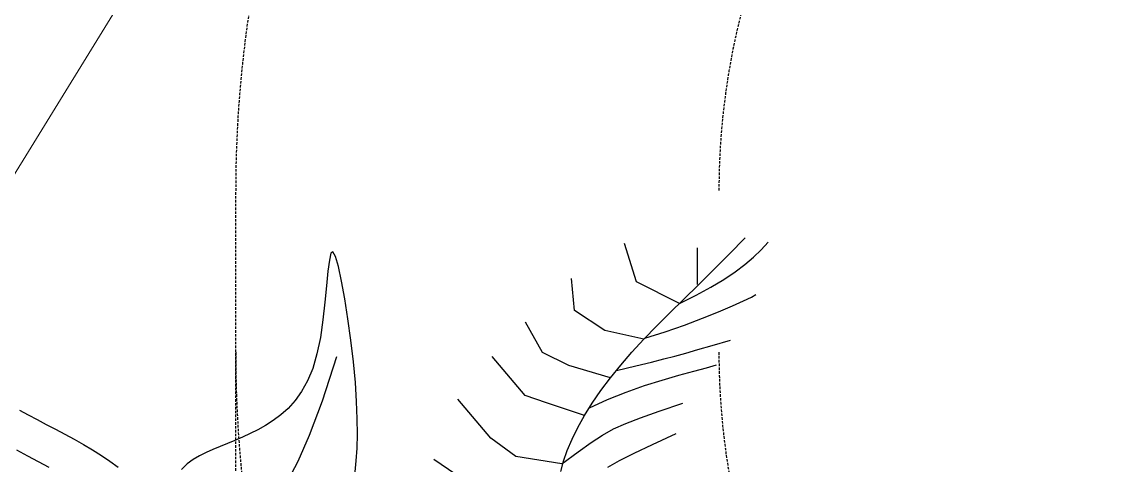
# Model space of a CAD drawing. Header units: millimetres. Extents: x -1030105 to 906887, y -616134 to 1220667.
# Drawn here: x -98455 to -97089, y 531306 to 531856 of the extents above; entities that cross this region are included whole.
import ezdxf

# ---------------------------------------------------------------- set-up
doc = ezdxf.new("R2010")
doc.units = ezdxf.units.MM
doc.header["$MEASUREMENT"] = 0
for name, pattern in [('DASH', [0.35, 0.25, -0.1]), ('DASHED', [0.75, 0.5, -0.25]), ('HIDDEN', [9.525, 6.35, -3.175])]:
    doc.linetypes.add(name, pattern=pattern)
for name, color, linetype in [('A-Furniture', 143, 'Continuous'), ('A-Stair', 3, 'Continuous'), ('A-Tree', 98, 'Continuous')]:
    doc.layers.add(name, color=color, linetype=linetype)
doc.layers.add('A-Wall', color=6, linetype='Continuous', lineweight=9)

# ---------------------------------------------------------------- blocks, each defined once
blk = doc.blocks.new('FUR')
at = {"layer": 'A-Furniture', "color": 8, "linetype": 'DASH', "lineweight": 9, "ltscale": 1000, "const_width": 50}
blk.add_lwpolyline([(-33574.1, 38198), (0, 38211.9), (0, 0), (-7049.1, 0, -0.301139), (-23981.7, -18888.1), (-49064.4, -18888.1, -0.06125), (-52473.9, -15923.1), (-52473.9, -15923.1, -0.127608), (-56769, -7888.2), (-57047.1, -6235.4, -0.192422), (-53256, 9916.9), (-55726.5, 11649.1, -0.09221), (-52805.8, 17542.9, -0.095793), (-54512, 23938, -0.107717), (-53958, 28268.7, -0.228584), (-47025.8, 33492.2, 0.204549), (-42688.6, 36230.6, 0.131171), (-42047.5, 38025.4, -0.30354), (-39524.7, 41042.6, -0.327343)], format="xyb", close=True, dxfattribs=at)
at = {"layer": 'A-Furniture', "color": 8, "linetype": 'DASH', "ltscale": 50}
blk.add_open_spline([(-56447, -6097), (-55194.8, -4879.4), (-50278.9, -2284.6), (-42421.5, -5454.8), (-32732.5, -11254), (-23302, -9202), (-18024, -504.5), (-16595.5, 8921.5), (-19600.3, 15918.3), (-21321.2, 18705.6), (-21789.7, 19345)], degree=3, knots=[32574.726206, 32574.726206, 32574.726206, 32574.726206, 37697.741245, 48060.131859, 55585.251958, 69452.989742, 76151.422264, 84447.837047, 94470.773244, 98031.734889, 98031.734889, 98031.734889, 98031.734889], dxfattribs=at)
blk = doc.blocks.new('CAY8')
at = {"color": 0, "linetype": 'ByBlock'}
for p, q in [((-609.59, -217.08), (-630.27, -218.6)), ((-593.51, -215.76), (-609.59, -217.08)), ((-580.78, -214.42), (-593.51, -215.76)), ((-570.16, -212.85), (-580.78, -214.42)), ((-534.14, -222.93), (-539.11, -229.81)), ((-552.66, -232.65), (-564.96, -235.86)), ((-537.29, -228.34), (-552.66, -232.65)), ((-539.11, -229.81), (-544.93, -236.73)), ((-537.29, -228.34), (-505.18, -246.6)), ((-623.81, -239.83), (-643.8, -239.08)), ((-608.23, -240.22), (-623.81, -239.83)), ((-595.8, -240.15), (-608.23, -240.22)), ((-585.27, -239.49), (-595.8, -240.15)), ((-575.41, -238.1), (-585.27, -239.49)), ((-564.96, -235.86), (-575.41, -238.1)), ((-544.93, -236.73), (-551.63, -243.69)), ((-559.18, -250.67), (-567.56, -257.64)), ((-551.63, -243.69), (-559.18, -250.67)), ((-505.18, -246.6), (-492, -267.18)), ((-455.67, -250.19), (-443.75, -267.61)), ((-671.17, -258.63), (-679.52, -257.99)), ((-660.73, -259.64), (-671.17, -258.63)), ((-648.54, -260.81), (-660.73, -259.64)), ((-634.94, -261.94), (-648.54, -260.81)), ((-567.56, -257.64), (-576.73, -264.56)), ((-567.56, -257.64), (-543, -277.63)), ((-620.28, -262.83), (-634.94, -261.94)), ((-604.9, -263.27), (-620.28, -262.83)), ((-589.13, -263.05), (-604.9, -263.27)), ((-573.32, -261.99), (-589.13, -263.05)), ((-576.73, -264.56), (-586.63, -271.4)), ((-492, -267.18), (-478.51, -305.29)), ((-681.64, -273.52), (-696.66, -272.35)), ((-669.77, -274.46), (-681.64, -273.52)), ((-659.96, -275.31), (-669.77, -274.46)), ((-651.13, -276.16), (-659.96, -275.31)), ((-642.17, -277.14), (-651.13, -276.16)), ((-632.01, -278.34), (-642.17, -277.14)), ((-619.55, -279.9), (-632.01, -278.34)), ((-597.24, -278.13), (-608.51, -284.71)), ((-586.63, -271.4), (-597.24, -278.13)), ((-597.24, -278.13), (-570.05, -299.05)), ((-543, -277.63), (-529.39, -289.03)), ((-608.51, -284.71), (-620.41, -291.11)), ((-603.71, -281.9), (-619.55, -279.9)), ((-382.14, -280.52), (-386.07, -288.44)), ((-620.41, -291.11), (-632.89, -297.31)), ((-529.39, -289.03), (-515.91, -327.14)), ((-386.07, -288.44), (-390.15, -297.46)), ((-330.36, -293.36), (-343.17, -304.53)), ((-724.32, -298.22), (-728.2, -298.8)), ((-717.37, -297.59), (-724.32, -298.22)), ((-707.77, -297), (-717.37, -297.59)), ((-695.9, -296.54), (-707.77, -297)), ((-682.17, -296.29), (-695.9, -296.54)), ((-666.99, -296.35), (-682.17, -296.29)), ((-650.74, -296.81), (-666.99, -296.35)), ((-645.96, -303.41), (-659.6, -309.51)), ((-633.82, -297.75), (-650.74, -296.81)), ((-632.89, -297.31), (-645.96, -303.41)), ((-632.89, -297.31), (-606.49, -314.88)), ((-570.05, -299.05), (-554.22, -315.94)), ((-390.15, -297.46), (-394.37, -307.68)), ((-659.6, -309.51), (-673.82, -315.72)), ((-394.37, -307.68), (-398.67, -319.2)), ((-343.17, -304.53), (-358.86, -320.56)), ((-719.25, -321.37), (-728.61, -324.01)), ((-708.83, -319.04), (-719.25, -321.37)), ((-697.14, -317), (-708.83, -319.04)), ((-684, -315.23), (-697.14, -317)), ((-673.82, -315.72), (-688.6, -322.15)), ((-669.21, -313.71), (-684, -315.23)), ((-669.21, -313.71), (-643.67, -341.9)), ((-606.49, -314.88), (-589.61, -338.1)), ((-554.22, -315.94), (-550.34, -343.28)), ((-398.67, -319.2), (-403.04, -332.12)), ((-358.86, -320.56), (-377.97, -342.41)), ((-744.88, -330.34), (-752.18, -334.07)), ((-737.08, -327), (-744.88, -330.34)), ((-728.61, -324.01), (-737.08, -327)), ((-703.95, -328.91), (-719.85, -336.11)), ((-688.6, -322.15), (-703.95, -328.91)), ((-687.89, -322.57), (-698.37, -349.7)), ((-719.85, -336.11), (-736.31, -343.85)), ((-589.61, -338.1), (-596.6, -362.7)), ((-403.04, -332.12), (-407.44, -346.55)), ((-328.96, -340.14), (-322.02, -339.13)), ((-322.02, -339.13), (-315.24, -338.44)), ((-315.24, -338.44), (-308.59, -338)), ((-308.59, -338), (-302.09, -337.74)), ((-302.09, -337.74), (-295.73, -337.58)), ((-295.73, -337.58), (-289.5, -337.44)), ((-289.5, -337.44), (-283.4, -337.25)), ((-283.4, -337.25), (-277.43, -336.94)), ((-277.43, -336.94), (-271.58, -336.4)), ((-271.58, -336.4), (-265.83, -335.42)), ((-265.83, -335.42), (-260.12, -333.77)), ((-260.12, -333.77), (-254.44, -331.21)), ((-643.67, -341.9), (-645.6, -373.46)), ((-407.44, -346.55), (-411.81, -362.42)), ((-377.97, -342.41), (-401.03, -371.09)), ((-357.85, -350.15), (-350.51, -346.39)), ((-350.51, -346.39), (-343.23, -343.59)), ((-343.23, -343.59), (-336.03, -341.57)), ((-336.03, -341.57), (-328.96, -340.14)), ((-372.58, -361.3), (-365.22, -355.06)), ((-365.22, -355.06), (-357.85, -350.15)), ((-203.87, -357.52), (-208.18, -350.78)), ((-411.81, -362.42), (-416.01, -379.07)), ((-379.9, -369.07), (-372.58, -361.3)), ((-199.22, -364.15), (-203.87, -357.52)), ((-194.27, -370.73), (-199.22, -364.15)), ((-387.15, -378.56), (-379.9, -369.07)), ((-189.09, -377.25), (-194.27, -370.73)), ((-157.27, -369.96), (-150.98, -377.03)), ((-416.01, -379.07), (-419.86, -395.68)), ((-394.28, -389.77), (-387.15, -378.56)), ((-183.73, -383.71), (-189.09, -377.25)), ((-150.98, -377.03), (-144.57, -384.3)), ((-401.15, -402.03), (-394.28, -389.77)), ((-178.26, -390.1), (-183.73, -383.71)), ((-172.74, -396.41), (-178.26, -390.1)), ((-144.57, -384.3), (-138.09, -391.9)), ((-419.86, -395.68), (-423.19, -411.44)), ((-167.23, -402.64), (-172.74, -396.41)), ((-407.59, -414.47), (-401.15, -402.03)), ((-161.8, -408.79), (-167.23, -402.64)), ((-156.51, -414.84), (-161.8, -408.79)), ((-423.19, -411.44), (-425.81, -425.52)), ((-413.45, -426.24), (-407.59, -414.47)), ((-151.41, -420.8), (-156.51, -414.84)), ((-425.81, -425.52), (-427.56, -437.11)), ((-418.55, -436.49), (-413.45, -426.24)), ((-427.56, -437.11), (-428.26, -445.38)), ((-422.74, -444.36), (-418.55, -436.49)), ((-428.26, -445.38), (-427.73, -449.52)), ((-427.73, -449.52), (-425.85, -448.99)), ((-425.85, -448.99), (-422.74, -444.36))]:
    blk.add_line(p, q, dxfattribs=at)
blk = doc.blocks.new('CÂY')
at = {"layer": 'A-Tree', "color": 8, "ltscale": 10, "xscale": 1.569782766103744, "yscale": 1.569782766103744, "zscale": 1.569782766103744, "rotation": 200.858703561391}
blk.add_blockref('CAY8', (-9251.7, 21561), dxfattribs=at)
blk = doc.blocks.new('BỐ TRÍ LAY OUT')
at = {"layer": 'A-Furniture', "color": 3}
for name, p in [('CÂY', (4286.8, 4469.3)), ('FUR', (48783.7, 18654.7))]:
    blk.add_blockref(name, p, dxfattribs=at)
blk = doc.blocks.new('thang TH rong vế 1m4')
at = {"color": 0, "linetype": 'HIDDEN', "ltscale": 0.5}
blk.add_line((-5.8, 200), (-5.8, -1500), dxfattribs=at)
for centre, radius, start, end in [((-1505.8, -1300), 1500, 0, 90), ((-1505.8, -1300), 900, 0, 90), ((-1505.8, -1500), 1500, 270, 0), ((-1505.8, -1500), 900, 270, 0)]:
    blk.add_arc(centre, radius, start, end, dxfattribs=at)
blk = doc.blocks.new('KIẾN TRÚC')
h = blk.add_hatch(color=9)
h.dxf.hatch_style = 1
edge = h.paths.add_edge_path(flags=16)
edge.add_line((62282, 27412), (55232.8, 27412))
edge.add_arc((32545.5, 30716.7), 22926.7, 284.53695, 351.71258, ccw=False)
edge.add_line((38300.2, 8523.9), (13217.5, 8523.9))
edge.add_arc((23753.1, 24110.8), 18813.6, 227.76772, 235.9443, ccw=False)
edge.add_arc((7788.8, 12733.4), 4187, 236.059, 322.4361, ccw=False)
edge.add_arc((13873.6, 18503.3), 12505.3, 190.83274, 227.66057, ccw=False)
edge.add_arc((25477.5, 20792.2), 24332.7, 180.68322, 190.99113, ccw=False)
edge.add_arc((3282.9, 20557.2), 2137.1, 101.0808, 181.4794, ccw=False)
edge.add_line((2872.2, 22654.5), (4986.1, 23013.1))
edge.add_arc((28039.7, 24288.4), 23088.9, 153.20143, 183.1663, ccw=False)
edge.add_arc((10232.3, 40544.6), 6483.1, 182.84011, 244.39627, ccw=False)
edge.add_arc((-6425, 39970.9), 10185.3, 1.42081, 26.70696)
edge.add_arc((10590.6, 49414.3), 9292.7, 144.71332, 211.57549, ccw=False)
edge.add_arc((-12326.2, 64090.2), 17935.6, 328.73754, 356.18995)
edge.add_arc((16735.3, 62308.6), 11181, 84.12439, 176.97619, ccw=False)
edge.add_arc((20709, 99752.5), 26473.2, 263.86537, 288.48696)
edge.add_arc((35667.4, 54479.7), 21207.1, 73.35107, 108.03024, ccw=False)
edge.add_arc((44765.5, 84516.2), 10177.4, 252.72587, 285.71301)
edge.add_arc((49659, 68416), 6655.6, 49.49954, 108.73112, ccw=False)
edge.add_arc((48035, 66009.8), 9545.5, -2.32883, 51.46764, ccw=False)
edge.add_line((57572.7, 65622), (49483.5, 65623.9))
edge.add_line((49483.5, 65623.9), (62282, 65623.9))
edge.add_line((62282, 65623.9), (62282, 27412))
h.paths.add_polyline_path([(0, 77895.5), (64428.5, 77895.5), (64428.5, -0.6), (-1.8, 0.6)])
at = {"layer": 'A-Wall'}
blk.add_lwpolyline([(7119.9, 34233), (8388.8, 36293.6), (8388.8, 40168.3), (8588.8, 40168.3), (9241.5, 40168.3), (9241.5, 39968.3), (8588.8, 39968.3), (8588.8, 36618.4), (9025.9, 37329), (9196.2, 37224.1), (7321, 34178.1), (7619.9, 34178.1), (7619.9, 34068.4), (14288.8, 34068.4), (14288.8, 37269.8), (14488.8, 37269.8), (14488.8, 33868.4), (7619.9, 33868.4), (7619.9, 33678.1), (7119.9, 33678.1), (7119.9, 34233), (7411.9, 34707.2)], close=True, dxfattribs=at)
at = {"layer": 'A-Stair', "rotation": 180}
blk.add_blockref('thang TH rong vế 1m4', (8582.9, 34269.8), dxfattribs=at)

msp = doc.modelspace()

# ---------------------------------------------------------------- linework, layer by layer
at = {"color": 1, "linetype": 'DASHED', "ltscale": 1000, "const_width": 50}
msp.add_lwpolyline([(-78070.666, 561486.566), (-44496.55, 561500.412), (-44496.55, 523288.529), (-51545.676, 523288.529, -0.30113937), (-68478.283, 504400.412), (-93560.982, 504400.412, -0.06124952), (-96970.494, 507365.397), (-95985.651, 508253.635, -0.17890946), (-99393.282, 517053.103), (-101543.616, 517053.103, -0.19242185), (-97752.581, 533205.454), (-100223.075, 534937.652, -0.09220963), (-97302.392, 540831.467, -0.09579334), (-99008.59, 547226.545, -0.10771694), (-98454.523, 551557.212, -0.22858398), (-91522.399, 556780.696, 0.20454906), (-87185.16, 559519.141, 0.13117088), (-86544.06, 561313.973, -0.30353982), (-84021.212, 564331.088, -0.32734256)], format="xyb", close=True, dxfattribs=at)
at = {"color": 3}
msp.add_circle((-94489.742, 531446.302), 5942.613, dxfattribs=at)

# ---------------------------------------------------------------- block references
for name, p in [('KIẾN TRÚC', (-106778.5, 495876.5)), ('BỐ TRÍ LAY OUT', (-93480.293, 504642.113))]:
    msp.add_blockref(name, p, dxfattribs=at)

doc.saveas('drawing.dxf')
